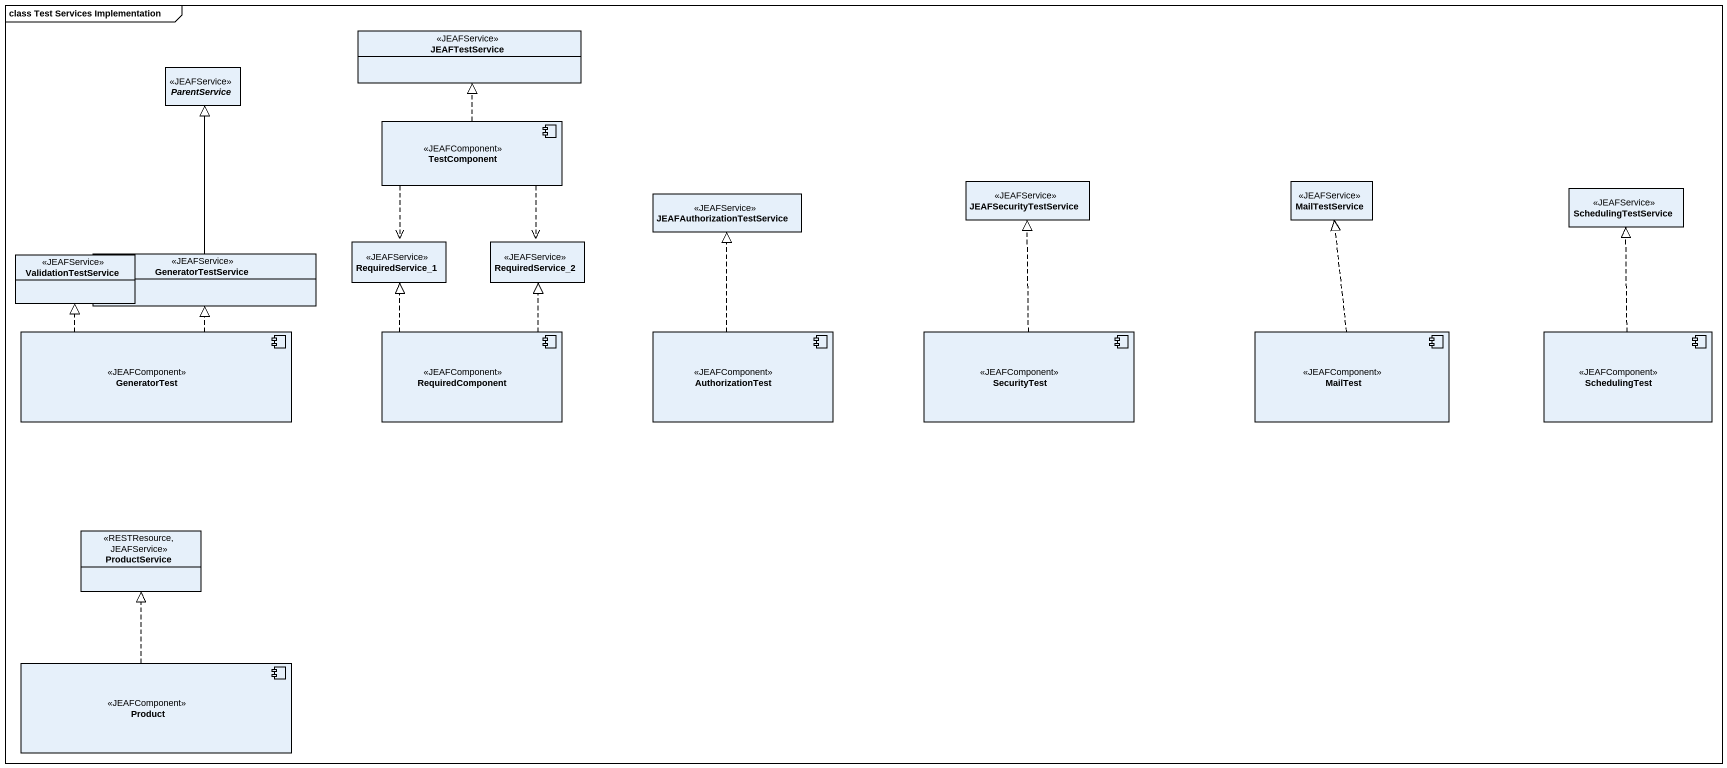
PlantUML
@startuml
mainframe class Test Services Implementation
allowmixing
hide circle
hide empty members
interface JEAFTestService <<JEAFService>>
interface ParentService <<JEAFService>>
component TestComponent <<JEAFComponent>>
interface JEAFAuthorizationTestService <<JEAFService>>
interface JEAFSecurityTestService <<JEAFService>>
interface MailTestService <<JEAFService>>
interface SchedulingTestService <<JEAFService>>
interface RequiredService_1 <<JEAFService>>
interface RequiredService_2 <<JEAFService>>
interface ValidationTestService <<JEAFService>>
interface GeneratorTestService <<JEAFService>>
component GeneratorTest <<JEAFComponent>>
component RequiredComponent <<JEAFComponent>>
component AuthorizationTest <<JEAFComponent>>
component SecurityTest <<JEAFComponent>>
component MailTest <<JEAFComponent>>
component SchedulingTest <<JEAFComponent>>
interface ProductService <<RESTResource, JEAFService>>
component Product <<JEAFComponent>>
TestComponent .up.|> JEAFTestService
TestComponent ..> RequiredService_1
TestComponent ..> RequiredService_2
GeneratorTestService -up-|> ParentService
GeneratorTest .up.|> ValidationTestService
GeneratorTest .up.|> GeneratorTestService
RequiredComponent .up.|> RequiredService_1
RequiredComponent .up.|> RequiredService_2
AuthorizationTest .up.|> JEAFAuthorizationTestService
SecurityTest .up.|> JEAFSecurityTestService
MailTest .up.|> MailTestService
SchedulingTest .up.|> SchedulingTestService
Product .up.|> ProductService
@enduml
